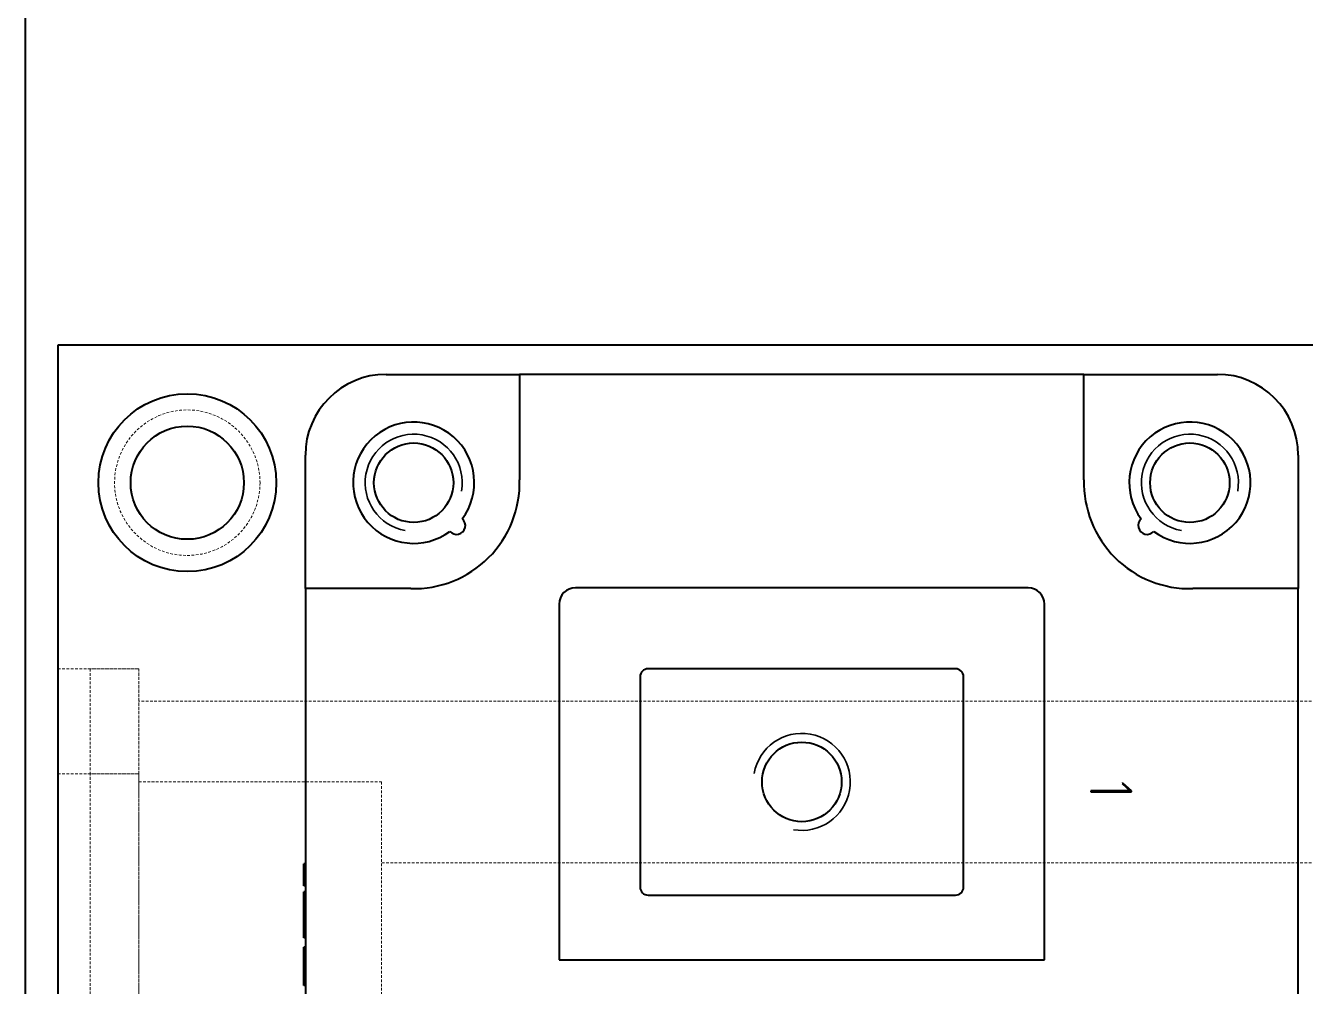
# Model space of a CAD drawing. Header units: inches. Extents: x 6934 to 18973, y 4254 to 7629.
# Drawn here: x 16879.3 to 16958.4, y 4558.8 to 4618.2 of the extents above; entities that cross this region are included whole.
import ezdxf

# ---------------------------------------------------------------- set-up
doc = ezdxf.new("R2010")
doc.units = ezdxf.units.IN
doc.header["$MEASUREMENT"] = 0
doc.linetypes.add('입력 정류부 ASSY$0$DASHED', pattern=[0.2067, 0.1654, -0.0413])
for name, color, linetype, lineweight, true_color in [('입력 정류부 ASSY$0$가려진 것(ISO)', 2, '입력 정류부 ASSY$0$DASHED', 18, 0xffff00), ('입력 정류부 ASSY$0$가려진 좁은 것(ISO)', 2, '입력 정류부 ASSY$0$DASHED', 18, 0xffff00), ('입력 정류부 ASSY$0$가시적인 것(ISO)', 3, 'Continuous', 40, 0x00ff00), ('입력 정류부 ASSY$0$가시적인 좁은 것(ISO)', 3, 'Continuous', 35, 0x00ff00)]:
    doc.layers.add(name, color=color, linetype=linetype, lineweight=lineweight, true_color=true_color)

# ---------------------------------------------------------------- blocks, each defined once
blk = doc.blocks.new('입력 정류부 ASSY')
at = {"layer": '입력 정류부 ASSY$0$가려진 것(ISO)'}
for p, q in [((227.204, 318.44), (232.204, 318.44)), ((229.204, 318.44), (229.204, 311.94)), ((232.204, 318.44), (229.204, 318.44)), ((232.204, 311.94), (232.204, 318.44)), ((232.204, 318.44), (232.204, 311.94)), ((381.954, 316.44), (232.204, 316.44)), ((229.204, 291.94), (229.204, 311.94)), ((232.204, 311.94), (232.204, 291.94)), ((232.204, 291.94), (232.204, 311.94)), ((247.204, 311.44), (247.204, 292.44)), ((381.954, 306.44), (247.204, 306.44)), ((242.504, 305.924), (242.404, 305.924)), ((242.504, 305.459), (242.404, 305.459)), ((242.504, 304.151), (242.404, 304.151)), ((242.504, 303.831), (242.404, 303.831)), ((242.504, 303.079), (242.404, 303.079)), ((242.504, 302.305), (242.404, 302.305)), ((242.504, 302.268), (242.404, 302.268)), ((242.504, 301.862), (242.404, 301.862)), ((242.504, 300.759), (242.404, 300.759)), ((242.504, 299.679), (242.404, 299.679)), ((242.504, 299.588), (242.404, 299.588)), ((242.504, 299.506), (242.404, 299.506)), ((242.504, 299.5), (242.404, 299.5)), ((242.504, 299.335), (242.404, 299.335))]:
    blk.add_line(p, q, dxfattribs=at)
blk.add_circle((235.204, 329.94), 4.5, dxfattribs=at)
at = {"layer": '입력 정류부 ASSY$0$가려진 좁은 것(ISO)'}
for p, q in [((227.204, 311.94), (232.204, 311.94)), ((232.204, 311.94), (229.204, 311.94)), ((232.204, 311.44), (247.204, 311.44)), ((242.504, 304.18), (242.404, 304.18)), ((242.504, 303.023), (242.404, 303.023)), ((242.504, 302.988), (242.404, 302.988)), ((242.504, 302.971), (242.404, 302.971)), ((242.504, 302.325), (242.404, 302.325)), ((242.504, 300.382), (242.404, 300.382)), ((242.504, 300.314), (242.404, 300.314)), ((242.504, 300.232), (242.404, 300.232)), ((242.504, 300.22), (242.404, 300.22)), ((242.504, 299.696), (242.404, 299.696)), ((242.504, 299.619), (242.404, 299.619)), ((242.504, 299.213), (242.404, 299.213))]:
    blk.add_line(p, q, dxfattribs=at)
at = {"layer": '입력 정류부 ASSY$0$가시적인 것(ISO)'}
for p, q in [((225.204, 297.44), (225.204, 363.44)), ((227.204, 338.44), (227.204, 297.44)), ((440.204, 338.44), (227.204, 338.44)), ((247.504, 336.64), (255.754, 336.64)), ((255.754, 336.64), (255.754, 330.12)), ((290.654, 336.64), (255.754, 336.64)), ((290.654, 336.64), (298.904, 336.64)), ((290.654, 330.12), (290.654, 336.64)), ((242.504, 323.39), (242.504, 331.64)), ((303.904, 331.64), (303.904, 323.39)), ((249.024, 323.39), (242.504, 323.39)), ((242.504, 323.39), (242.504, 297.44)), ((287.204, 323.44), (259.204, 323.44)), ((303.904, 323.39), (297.384, 323.39)), ((303.904, 297.44), (303.904, 323.39)), ((258.204, 322.44), (258.204, 300.44)), ((288.204, 300.44), (288.204, 322.44)), ((282.704, 318.44), (263.704, 318.44)), ((263.204, 317.94), (263.204, 304.94)), ((283.204, 304.94), (283.204, 317.94)), ((293.05, 311.373), (293.011, 311.337)), ((293.011, 311.337), (293.518, 310.881)), ((293.586, 310.89), (293.05, 311.373)), ((293.518, 310.881), (291.086, 310.881)), ((291.086, 310.881), (291.086, 310.831)), ((291.086, 310.831), (293.586, 310.831)), ((293.586, 310.831), (293.586, 310.89)), ((242.504, 306.369), (242.404, 306.369)), ((242.404, 305.014), (242.404, 306.369)), ((242.504, 305.014), (242.404, 305.014)), ((242.504, 304.636), (242.404, 304.636)), ((263.704, 304.44), (282.704, 304.44)), ((242.504, 302.319), (242.404, 302.319)), ((242.504, 301.823), (242.404, 301.823)), ((242.404, 301.809), (242.404, 301.823)), ((242.504, 301.809), (242.404, 301.809)), ((242.504, 301.224), (242.404, 301.224)), ((242.404, 300.297), (242.404, 301.224)), ((258.204, 300.44), (288.204, 300.44)), ((242.504, 299.378), (242.404, 299.378)), ((242.504, 299.015), (242.404, 299.015)), ((242.504, 298.85), (242.404, 298.85))]:
    blk.add_line(p, q, dxfattribs=at)
for centre, radius in [((235.204, 329.94), 5.5), ((235.204, 329.94), 3.5), ((249.204, 329.94), 2.458), ((297.204, 329.94), 2.458), ((273.204, 311.44), 2.458)]:
    blk.add_circle(centre, radius, dxfattribs=at)
for centre, radius, start, end in [((247.504, 331.64), 5, 90, 180), ((298.904, 331.64), 5, 0, 90), ((249.204, 329.94), 3.75, 323.32867, 306.67133), ((297.204, 329.94), 3.75, 233.32867, 216.67133), ((249.204, 329.94), 6.552, 268.42732, 1.57268), ((297.204, 329.94), 6.552, 178.42732, 271.57268), ((251.856, 327.289), 0.545, 220.83567, 49.16433), ((294.553, 327.289), 0.545, 130.83567, 319.16433), ((259.204, 322.44), 1, 90, 180), ((287.204, 322.44), 1, 0, 90), ((263.704, 317.94), 0.5, 90, 180), ((282.704, 317.94), 0.5, 0, 90), ((263.704, 304.94), 0.5, 180, 270), ((282.704, 304.94), 0.5, 270, 0)]:
    blk.add_arc(centre, radius, start, end, dxfattribs=at)
for points in [[(242.404, 304.177), (242.404, 304.398), (242.404, 304.541), (242.404, 304.636)], [(242.404, 302.969), (242.404, 303.34), (242.404, 303.964), (242.404, 304.177)], [(242.404, 302.319), (242.404, 302.467), (242.404, 302.79), (242.404, 302.969)], [(242.404, 301.823), (242.404, 301.911), (242.404, 302.2), (242.404, 302.319)], [(242.404, 299.378), (242.404, 299.548), (242.404, 299.922), (242.404, 300.297)], [(242.404, 299.015), (242.404, 299.084), (242.404, 299.188), (242.404, 299.378)], [(242.404, 298.85), (242.404, 298.916), (242.404, 299.015)]]:
    blk.add_open_spline(points, degree=2, dxfattribs=at)
at = {"layer": '입력 정류부 ASSY$0$가시적인 좁은 것(ISO)'}
for p, q in [((242.504, 304.177), (242.404, 304.177)), ((242.504, 302.969), (242.404, 302.969)), ((242.504, 300.297), (242.404, 300.297))]:
    blk.add_line(p, q, dxfattribs=at)
for centre, start, end in [((249.204, 329.94), 350, 260), ((297.204, 329.94), 350, 260), ((273.204, 311.44), 260, 170)]:
    blk.add_arc(centre, 3, start, end, dxfattribs=at)

msp = doc.modelspace()

# ---------------------------------------------------------------- block references
msp.add_blockref('입력 정류부 ASSY', (16654.075, 4260.012))

doc.saveas('drawing.dxf')
